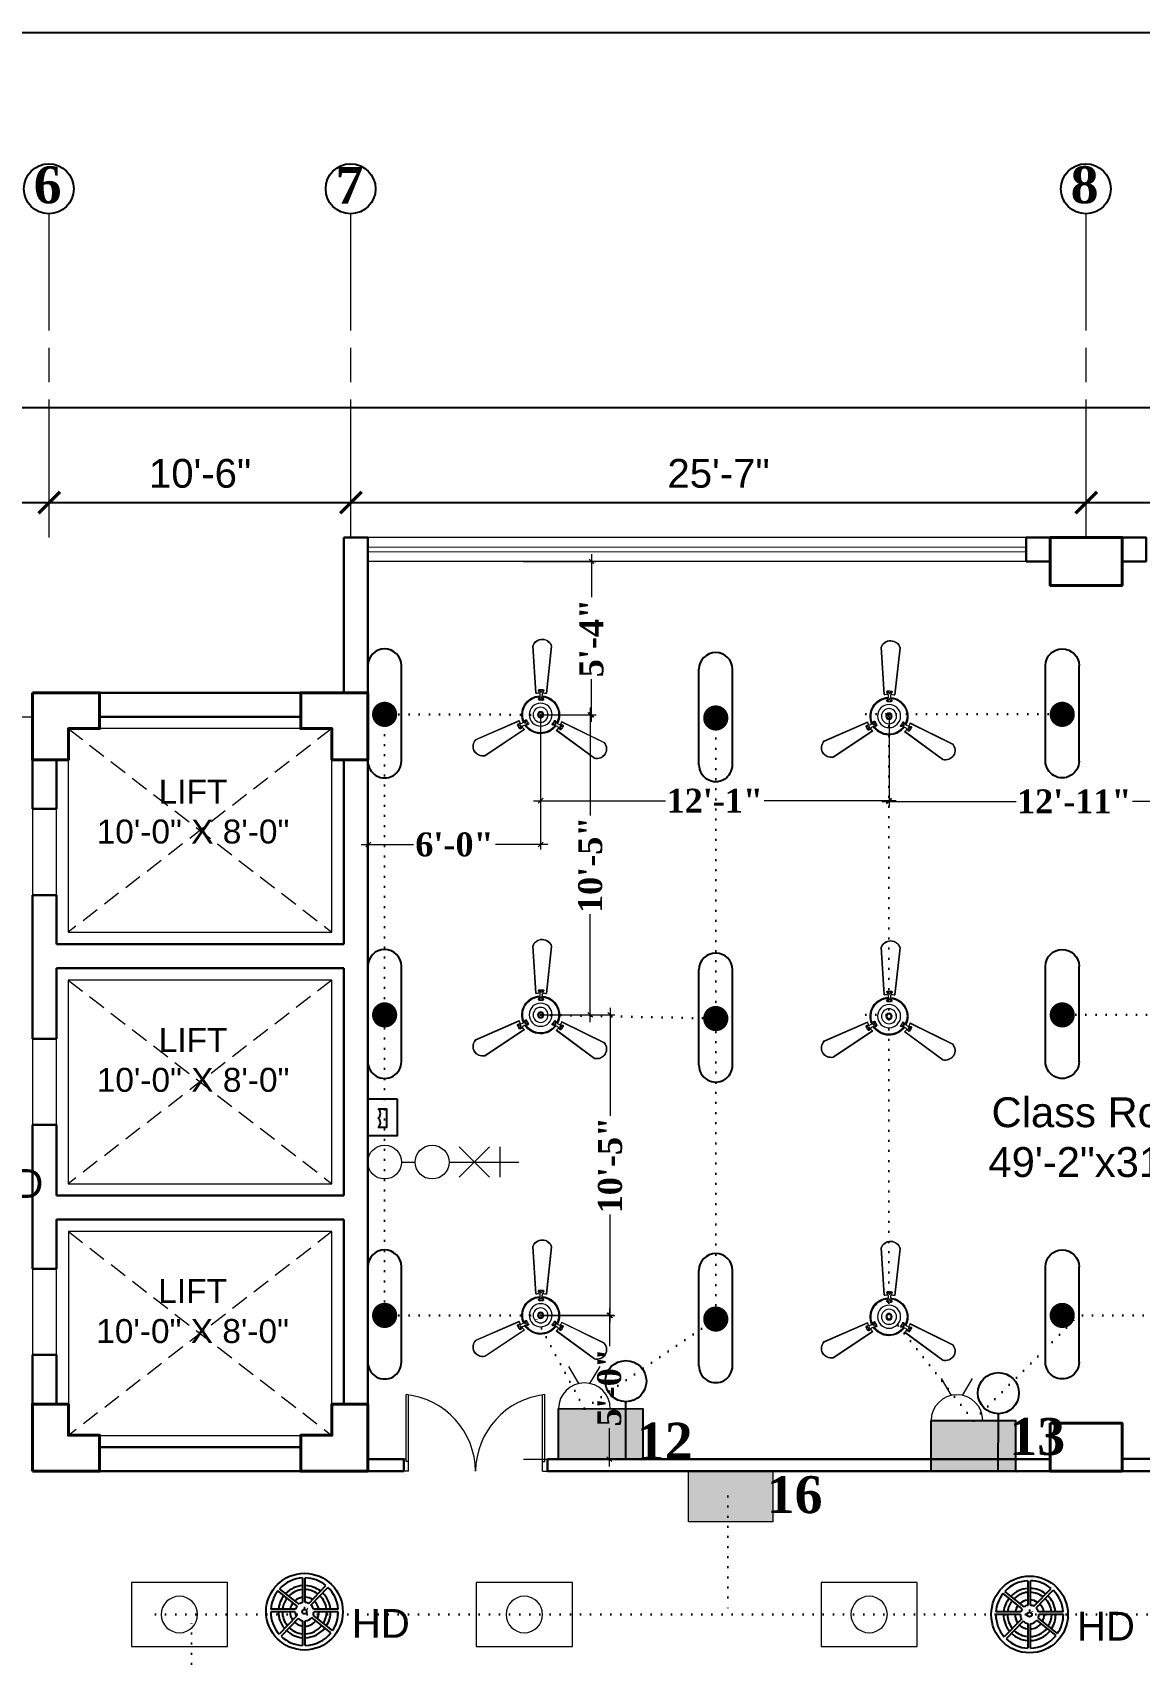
# Model space of a CAD drawing. Header units: inches. Extents: x -12 to 20935469, y -1604 to 24729220.
# Drawn here: x 20825139 to 20825602, y 24652199 to 24652878 of the extents above; entities that cross this region are included whole.
import ezdxf
from ezdxf import colors
from ezdxf.entities.mleader import LeaderData, LeaderLine
from ezdxf.math import Vec2, Vec3

# ---------------------------------------------------------------- set-up
doc = ezdxf.new("R2010")
doc.units = ezdxf.units.IN
doc.header["$LTSCALE"] = 0.03
doc.header["$MEASUREMENT"] = 0
doc.header["$PDMODE"] = 32
doc.header["$PDSIZE"] = 15
for name, pattern in [('ACAD_ISO02W100', [15, 12, -3]), ('ACAD_ISO08W100', [36, 24, -3, 6, -3]), ('DASHED2', [0.375, 0.25, -0.125]), ('DOT', [0.25, 0, -0.25])]:
    doc.linetypes.add(name, pattern=pattern)
for name, color, linetype, lineweight in [('0-elect.fixture-3 fan', 200, 'Continuous', 20), ('2', 7, 'Continuous', 9), ('CL BOX', 90, 'ACAD_ISO02W100', 0), ('column', 1, 'Continuous', 40), ('Dim Line', 252, 'Continuous', 13), ('Dimiention', 75, 'Continuous', 18), ('Door', 7, 'Continuous', 18), ('Dot', 253, 'Continuous', 0), ('E-CF', 4, 'Continuous', 30), ('Gas', 21, 'Continuous', 5), ('Grid Line', 252, 'Continuous', 18), ('line', 7, 'Continuous', 9), ('Main Wall', 7, 'Continuous', 30), ('wind.', 150, 'Continuous', 20)]:
    doc.layers.add(name, color=color, linetype=linetype, lineweight=lineweight)
for name, color, linetype in [('BL TEXT', 7, 'Continuous'), ('DIM TEXT 2025', 7, 'Continuous'), ('ELECTRICAL FITTINGS', 130, 'Continuous'), ('FUR', 251, 'Continuous'), ('H', 154, 'Continuous'), ('heat detactor', 8, 'Continuous'), ('SB TEXT', 215, 'DOT'), ('TEXT', 7, 'Continuous'), ('w', 188, 'DOT')]:
    doc.layers.add(name, color=color, linetype=linetype)
doc.styles.add('2', font='swisscl.ttf')
doc.styles.add('RomanS', font='arial.ttf', dxfattribs={"height": 12})
doc.styles.get("Standard").update_dxf_attribs({"font": 'timesbd.ttf'})
doc.dimstyles.new('Aec_Arch_I', dxfattribs={"dimscale": 96, "dimtxt": 12, "dimasz": 0.09375, "dimexe": 0.125, "dimexo": 0.125, "dimgap": 0.0625, "dimtad": 1, "dimdec": 0, "dimzin": 3, "dimdsep": 46, "dimlunit": 4, "dimtxsty": 'RomanS', "dimblk1": 'ARCHTICK', "dimblk2": 'ARCHTICK', "dimsah": 1, "dimcen": 0.09375, "dimdle": 0.125, "dimadec": 0, "dimazin": 0, "dimtfac": 0.75, "dimtdec": 0, "dimtmove": 2, "dimatfit": 3, "dimldrblk": 'ARCHTICK', "dimfxl": 1, "dimfrac": 1, "dimtolj": 1, "dimtzin": 0, "dimarcsym": 0})
doc.dimstyles.new('Standard 8', dxfattribs={"dimtxt": 7, "dimasz": 2, "dimexe": 2, "dimexo": 2, "dimgap": 2, "dimtad": 0, "dimdec": 0, "dimzin": 3, "dimdsep": 46, "dimlunit": 4, "dimtxsty": 'Standard', "dimblk": 'OBLIQUE', "dimcen": 3, "dimdle": 3, "dimclrd": 256, "dimclre": 256, "dimclrt": 256, "dimadec": 0, "dimazin": 0, "dimtfac": 1, "dimtdec": 0, "dimtix": 1, "dimtofl": 0, "dimtmove": 0, "dimatfit": 0, "dimldrblk": 'OBLIQUE', "dimfxl": 1, "dimtolj": 1, "dimtzin": 0, "dimlwd": -1, "dimlwe": -1, "dimarcsym": 0})

# ---------------------------------------------------------------- blocks, each defined once
blk = doc.blocks.new('A$C36295410')
at = {"layer": 'Door'}
for p, q in [((1, 4), (1, 32)), ((2, 0), (2, 31.98)), ((58, 0), (58, 31.98)), ((59, 4), (59, 32)), ((1, 5), (0, 5)), ((2, 4), (1, 4)), ((58, 4), (59, 4)), ((59, 5), (60, 5)), ((2, 0), (0, 0)), ((58, 0), (60, 0))]:
    blk.add_line(p, q, dxfattribs=at)
for centre, start, end in [((-2.53, -0.34), 0.59063, 83.77826), ((62.53, -0.34), 96.22174, 179.40937)]:
    blk.add_arc(centre, 32.53, start, end, dxfattribs=at)
blk = doc.blocks.new('_Oblique')
at = {"color": 0, "linetype": 'ByBlock', "lineweight": -2}
blk.add_line((-0.5, -0.5), (0.5, 0.5), dxfattribs=at)
blk = doc.blocks.new('*D146')
at = {"layer": 'Defpoints', "color": 0, "transparency": 16777216}
for p in [(20825497.03, 24652592.14), (20825651.74, 24652592.14), (20825497.03, 24652556.56)]:
    blk.add_point(p, dxfattribs=at)
at = {"layer": 'DIM TEXT 2025', "lineweight": 0, "transparency": 16777216}
for p, q in [((20825497.03, 24652592.14), (20825497.03, 24652554.56)), ((20825651.74, 24652592.14), (20825651.74, 24652554.56)), ((20825494.03, 24652556.56), (20825550.1, 24652556.56)), ((20825654.74, 24652556.56), (20825598.66, 24652556.56))]:
    blk.add_line(p, q, dxfattribs=at)
at = {"layer": 'DIM TEXT 2025', "lineweight": 0, "transparency": 16777216, "xscale": 2, "yscale": 2, "zscale": 2, "rotation": 180}
blk.add_blockref('_Oblique', (20825497.03, 24652556.56), dxfattribs=at)
at = {"layer": 'DIM TEXT 2025', "lineweight": 0, "transparency": 16777216, "xscale": 2, "yscale": 2, "zscale": 2}
blk.add_blockref('_Oblique', (20825651.74, 24652556.56), dxfattribs=at)
at = {"layer": 'DIM TEXT 2025', "lineweight": 0, "transparency": 16777216, "insert": (20825574.38, 24652556.56), "char_height": 10, "attachment_point": 5}
blk.add_mtext('\\A1;12\'-11"', dxfattribs=at)
blk = doc.blocks.new('*D147')
at = {"layer": 'Defpoints', "color": 0, "transparency": 16777216}
for p in [(20825351.55, 24652592.73), (20825497.03, 24652592.14), (20825351.55, 24652556.85)]:
    blk.add_point(p, dxfattribs=at)
at = {"layer": 'DIM TEXT 2025', "lineweight": 0, "transparency": 16777216}
for p, q in [((20825351.55, 24652592.73), (20825351.55, 24652554.85)), ((20825497.03, 24652592.14), (20825497.03, 24652554.85)), ((20825348.55, 24652556.85), (20825403.71, 24652556.85)), ((20825500.03, 24652556.85), (20825444.87, 24652556.85))]:
    blk.add_line(p, q, dxfattribs=at)
at = {"layer": 'DIM TEXT 2025', "lineweight": 0, "transparency": 16777216, "xscale": 2, "yscale": 2, "zscale": 2, "rotation": 180}
blk.add_blockref('_Oblique', (20825351.55, 24652556.85), dxfattribs=at)
at = {"layer": 'DIM TEXT 2025', "lineweight": 0, "transparency": 16777216, "xscale": 2, "yscale": 2, "zscale": 2}
blk.add_blockref('_Oblique', (20825497.03, 24652556.85), dxfattribs=at)
at = {"layer": 'DIM TEXT 2025', "lineweight": 0, "transparency": 16777216, "insert": (20825424.29, 24652556.85), "char_height": 10, "attachment_point": 5}
blk.add_mtext('\\A1;12\'-1"', dxfattribs=at)
blk = doc.blocks.new('*D148')
at = {"layer": 'Defpoints', "color": 0, "transparency": 16777216}
for p in [(20825279.58, 24652599.96), (20825351.55, 24652592.73), (20825279.58, 24652538.52)]:
    blk.add_point(p, dxfattribs=at)
at = {"layer": 'DIM TEXT 2025', "lineweight": 0, "transparency": 16777216}
for p, q in [((20825279.58, 24652599.96), (20825279.58, 24652536.52)), ((20825351.55, 24652592.73), (20825351.55, 24652536.52)), ((20825276.58, 24652538.52), (20825298.48, 24652538.52)), ((20825354.55, 24652538.52), (20825332.66, 24652538.52))]:
    blk.add_line(p, q, dxfattribs=at)
at = {"layer": 'DIM TEXT 2025', "lineweight": 0, "transparency": 16777216, "xscale": 2, "yscale": 2, "zscale": 2, "rotation": 180}
blk.add_blockref('_Oblique', (20825279.58, 24652538.52), dxfattribs=at)
at = {"layer": 'DIM TEXT 2025', "lineweight": 0, "transparency": 16777216, "xscale": 2, "yscale": 2, "zscale": 2}
blk.add_blockref('_Oblique', (20825351.55, 24652538.52), dxfattribs=at)
at = {"layer": 'DIM TEXT 2025', "lineweight": 0, "transparency": 16777216, "insert": (20825315.57, 24652538.52), "char_height": 10, "attachment_point": 5}
blk.add_mtext('\\A1;6\'-0"', dxfattribs=at)
blk = doc.blocks.new('*D194')
at = {"layer": 'Defpoints', "color": 0, "transparency": 16777216}
for p in [(20825351.55, 24652592.73), (20825351.55, 24652467.41), (20825372.3, 24652467.41)]:
    blk.add_point(p, dxfattribs=at)
at = {"layer": 'DIM TEXT 2025', "lineweight": 0, "transparency": 16777216}
for p, q in [((20825351.55, 24652592.73), (20825374.3, 24652592.73)), ((20825372.3, 24652595.73), (20825372.3, 24652550.64)), ((20825372.3, 24652464.41), (20825372.3, 24652509.49)), ((20825351.55, 24652467.41), (20825374.3, 24652467.41))]:
    blk.add_line(p, q, dxfattribs=at)
at = {"layer": 'DIM TEXT 2025', "lineweight": 0, "transparency": 16777216, "xscale": 2, "yscale": 2, "zscale": 2}
for p, rotation in [((20825372.3, 24652592.73), 90), ((20825372.3, 24652467.41), 270)]:
    blk.add_blockref('_Oblique', p, dxfattribs=dict(at, rotation=rotation))
at = {"layer": 'DIM TEXT 2025', "lineweight": 0, "transparency": 16777216, "insert": (20825372.3, 24652530.07), "char_height": 10, "attachment_point": 5, "rotation": 90}
blk.add_mtext('\\A1;10\'-5"', dxfattribs=at)
blk = doc.blocks.new('*D195')
at = {"layer": 'Defpoints', "color": 0, "transparency": 16777216}
for p in [(20825351.55, 24652467.41), (20825351.55, 24652341.93), (20825380.58, 24652341.93)]:
    blk.add_point(p, dxfattribs=at)
at = {"layer": 'DIM TEXT 2025', "lineweight": 0, "transparency": 16777216}
for p, q in [((20825380.58, 24652470.41), (20825380.58, 24652425.24)), ((20825351.55, 24652467.41), (20825382.58, 24652467.41)), ((20825380.58, 24652338.93), (20825380.58, 24652384.09)), ((20825351.55, 24652341.93), (20825382.58, 24652341.93))]:
    blk.add_line(p, q, dxfattribs=at)
at = {"layer": 'DIM TEXT 2025', "lineweight": 0, "transparency": 16777216, "xscale": 2, "yscale": 2, "zscale": 2}
for p, rotation in [((20825380.58, 24652467.41), 90), ((20825380.58, 24652341.93), 270)]:
    blk.add_blockref('_Oblique', p, dxfattribs=dict(at, rotation=rotation))
at = {"layer": 'DIM TEXT 2025', "lineweight": 0, "transparency": 16777216, "insert": (20825380.58, 24652404.67), "char_height": 10, "attachment_point": 5, "rotation": 90}
blk.add_mtext('\\A1;10\'-5"', dxfattribs=at)
blk = doc.blocks.new('*D196')
at = {"layer": 'Defpoints', "color": 0, "transparency": 16777216}
for p in [(20825351.54, 24652341.96), (20825344.37, 24652281.86), (20825380.24, 24652281.86)]:
    blk.add_point(p, dxfattribs=at)
at = {"layer": 'DIM TEXT 2025', "lineweight": 0, "transparency": 16777216}
for p, q in [((20825351.54, 24652341.96), (20825382.24, 24652341.96)), ((20825380.24, 24652344.96), (20825380.24, 24652329.03)), ((20825380.24, 24652278.86), (20825380.24, 24652294.8)), ((20825344.37, 24652281.86), (20825382.24, 24652281.86))]:
    blk.add_line(p, q, dxfattribs=at)
at = {"layer": 'DIM TEXT 2025', "lineweight": 0, "transparency": 16777216, "xscale": 2, "yscale": 2, "zscale": 2}
for p, rotation in [((20825380.24, 24652341.96), 90), ((20825380.24, 24652281.86), 270)]:
    blk.add_blockref('_Oblique', p, dxfattribs=dict(at, rotation=rotation))
at = {"layer": 'DIM TEXT 2025', "lineweight": 0, "transparency": 16777216, "insert": (20825380.24, 24652311.91), "char_height": 10, "attachment_point": 5, "rotation": 90}
blk.add_mtext('\\A1;5\'-0"', dxfattribs=at)
blk = doc.blocks.new('*D197')
at = {"layer": 'Defpoints', "color": 0, "transparency": 16777216}
for p in [(20825344.37, 24652656.75), (20825372.79, 24652656.75), (20825351.55, 24652592.73)]:
    blk.add_point(p, dxfattribs=at)
at = {"layer": 'DIM TEXT 2025', "lineweight": 0, "transparency": 16777216}
for p, q in [((20825372.79, 24652659.75), (20825372.79, 24652641.86)), ((20825344.37, 24652656.75), (20825374.79, 24652656.75)), ((20825372.79, 24652589.73), (20825372.79, 24652607.62)), ((20825351.55, 24652592.73), (20825374.79, 24652592.73))]:
    blk.add_line(p, q, dxfattribs=at)
at = {"layer": 'DIM TEXT 2025', "lineweight": 0, "transparency": 16777216, "xscale": 2, "yscale": 2, "zscale": 2}
for p, rotation in [((20825372.79, 24652656.75), 90), ((20825372.79, 24652592.73), 270)]:
    blk.add_blockref('_Oblique', p, dxfattribs=dict(at, rotation=rotation))
at = {"layer": 'DIM TEXT 2025', "lineweight": 0, "transparency": 16777216, "insert": (20825372.79, 24652624.74), "char_height": 10, "attachment_point": 5, "rotation": 90}
blk.add_mtext('\\A1;5\'-4"', dxfattribs=at)
blk = doc.blocks.new('FDDF')
at = {"layer": 'line', "color": 6, "linetype": 'Continuous', "lineweight": 25, "ltscale": 50}
for p, q in [((7351582.6, 3307777.3), (7351582.6, 3307351.8)), ((7351732.3, 3307777.3), (7351732.3, 3307351.8))]:
    blk.add_line(p, q, dxfattribs=at)
at = {"layer": 'line', "color": 6, "linetype": 'Continuous', "lineweight": 40, "ltscale": 50, "const_width": 56.1}
blk.add_lwpolyline([(7351657.4, 3307596.9, 1), (7351657.4, 3307540.8, 1)], format="xyb", close=True, dxfattribs=at)
at = {"layer": 'line', "color": 6, "linetype": 'Continuous', "lineweight": 25, "ltscale": 50}
for centre, start, end in [((7351657.4, 3307777.3), 0, 180), ((7351657.4, 3307351.8), 180, 0)]:
    blk.add_arc(centre, 74.8, start, end, dxfattribs=at)
blk = doc.blocks.new('E-CF')
at = {"layer": '0-elect.fixture-3 fan', "color": 230, "linetype": 'ByBlock', "lineweight": 13, "ltscale": 5}
for p, q in [((-1.45, 6.53), (-2.38, 20.87)), ((-1.35, 6.55), (-2.29, 20.85)), ((3.24, 20.73), (1.65, 6.48)), ((3.34, 20.73), (1.74, 6.45)), ((-19.63, -7.46), (-6.46, -1.71)), ((-19.57, -7.54), (-6.43, -1.8)), ((-4.99, -4.44), (-16.92, -12.4)), ((-4.93, -4.51), (-16.88, -12.49)), ((16.28, -13.26), (4.71, -4.73)), ((16.32, -13.17), (4.78, -4.66)), ((6.34, -2.1), (19.2, -8.44)), ((6.37, -2.01), (19.25, -8.36))]:
    blk.add_line(p, q, dxfattribs=at)
at = {"layer": '0-elect.fixture-3 fan', "color": 232, "linetype": 'ByBlock', "lineweight": 13, "ltscale": 5}
for p, q in [((-0.35, 5.43), (-0.66, 4.81)), ((-0.33, 6.68), (-0.62, 7.28)), ((-0.35, 4.97), (-0.22, 4.72)), ((-0.29, 7.46), (-0.15, 7.2)), ((-0.02, 6.87), (0.23, 7.01)), ((0.04, 5.2), (0.29, 5.33)), ((0.48, 7.43), (0.62, 7.18)), ((0.6, 5.41), (0.87, 4.78)), ((0.63, 6.66), (0.96, 7.25)), ((0.42, 4.9), (0.56, 4.65)), ((-6.08, -2.77), (-6.75, -2.79)), ((-6.68, -3.29), (-6.53, -3.05)), ((-6.31, -3.97), (-6.16, -3.73)), ((-5.94, -3.44), (-6.18, -3.29)), ((-5.62, -3.61), (-6, -4.17)), ((-4.99, -2.18), (-4.57, -1.62)), ((-4.52, -2.55), (-4.76, -2.41)), ((-4.53, -3.01), (-3.84, -2.97)), ((-4.46, -2.08), (-4.31, -1.83)), ((-4.13, -2.78), (-3.98, -2.54)), ((4.38, -3.22), (3.69, -3.14)), ((4.03, -2.81), (3.74, -2.8)), ((4.47, -2.17), (4.18, -2.17)), ((4.47, -2.63), (4.47, -2.91)), ((4.87, -2.41), (4.49, -1.83)), ((5.44, -3.87), (5.79, -4.45)), ((6.19, -4.13), (5.9, -4.12)), ((5.94, -3.05), (6.61, -3.1)), ((5.95, -3.42), (5.94, -3.7)), ((6.6, -3.47), (6.31, -3.46))]:
    blk.add_line(p, q, dxfattribs=at)
at = {"layer": '0-elect.fixture-3 fan', "color": 5, "lineweight": 13}
blk.add_line((0, 0), (0, 0), dxfattribs=at)
at = {"layer": '0-elect.fixture-3 fan', "color": 230, "linetype": 'ByBlock', "lineweight": 13, "ltscale": 5, "extrusion": (0, 0, -1)}
for centre, major_axis, start_param, end_param in [((0.46, 19.91), (-2.12, 2.12), 5.823867, 8.359631), ((0.46, 19.91), (-2.05, 2.05), 5.830329, 8.353169), ((0, 0), (-4.05, 4.05), 5.068563, 7.021343), ((0, 0), (-3.85, 3.85), 5.085186, 7.003917), ((0, 0), (4.72, 4.72), -1.003222, -0.833722), ((0, 0), (-4.05, 4.05), 0.879773, 2.832553), ((0, 0), (-3.85, 3.85), 0.896396, 2.815126), ((0, 0), (4.72, 4.72), -0.690743, -0.521244), ((0, 0), (-4.72, 4.72), 5.068843, 5.238343), ((0, 0), (4.72, 4.72), 3.185569, 3.355068), ((0, 0), (4.05, 4.05), 1.403372, 3.356151), ((0, 0), (-3.85, 3.85), 2.990791, 4.909522), ((0, 0), (4.72, 4.72), 1.403652, 1.573151), ((0, 0), (-4.72, 4.72), 2.66197, 2.831469), ((-17.47, -9.55), (-2.12, 2.12), 3.729471, 6.265236), ((-17.47, -9.55), (-2.05, 2.05), 3.735934, 6.258773), ((17, -10.35), (-2.12, 2.12), 1.635076, 4.170841), ((17, -10.35), (2.05, 2.05), 0.070743, 2.593582)]:
    blk.add_ellipse(centre, major_axis=major_axis, ratio=1, start_param=start_param, end_param=end_param, dxfattribs=at)
at = {"layer": '0-elect.fixture-3 fan', "color": 232, "linetype": 'ByBlock', "lineweight": 13, "ltscale": 5, "extrusion": (0, 0, -1)}
for centre, major_axis, start_param, end_param in [((-0.41, 7.39), (-0.169, 0.169), 5.038692, 7.013305), ((-0.28, 4.84), (0.101, 0.101), 3.926991, 10.210176), ((0, 0), (5.4, 5.4), -0.840677, -0.683789), ((-0.22, 7.33), (0.101, 0.101), 3.926991, 10.210176), ((-2.18, 6.1), (-1.37, 1.37), 2.052913, 2.705807), ((0.11, 6.94), (0.101, 0.101), 3.926991, 10.210176), ((0.17, 5.27), (0.101, 0.101), 3.926991, 10.210176), ((0.49, 4.78), (0.101, 0.101), 3.926991, 10.210176), ((0.55, 7.31), (0.101, 0.101), 3.926991, 10.210176), ((2.58, 5.99), (1.46, 1.46), 3.643048, 4.257264), ((0.75, 7.36), (-0.169, 0.169), 0.887007, 2.86162), ((-0.44, 4.71), (0.169, 0.169), 2.26283, 4.381754), ((0, 0), (3.17, 3.17), -0.878763, -0.645703), ((0.66, 4.68), (0.169, 0.169), 0.376965, 2.49589), ((-6.75, -3.02), (0.169, 0.169), 3.505001, 5.479614), ((0, 0), (-5.4, 5.4), 4.91891, 5.075797), ((-6.6, -3.17), (0.101, 0.101), 3.926991, 10.210176), ((-6.19, -4.04), (0.169, 0.169), 1.373501, 3.348114), ((-6.24, -3.85), (0.101, 0.101), 3.926991, 10.210176), ((-6.06, -3.36), (0.101, 0.101), 3.926991, 10.210176), ((-6.47, -0.75), (1.46, 1.46), 1.548653, 2.162869), ((-4.19, -4.93), (-1.37, 1.37), 6.241703, 6.894597), ((-4.64, -2.48), (-0.101, 0.101), 5.497787, 11.780972), ((-4.38, -1.76), (-0.169, 0.169), 6.136552, 8.255476), ((-4.38, -1.96), (-0.101, 0.101), 5.497787, 11.780972), ((-4.05, -2.66), (0.101, 0.101), 3.926991, 10.210176), ((0, 0), (-3.17, 3.17), 4.880824, 5.113884), ((-3.86, -2.73), (0.169, 0.169), 0.168435, 2.287359), ((3.72, -2.9), (0.169, 0.169), 2.471361, 4.590285), ((0, 0), (-3.17, 3.17), 2.786429, 3.019489), ((3.89, -2.81), (0.101, 0.101), 3.926991, 10.210176), ((4.29, -1.97), (-0.169, 0.169), 5.928021, 8.046946), ((4.33, -2.17), (0.101, 0.101), 3.926991, 10.210176), ((4.47, -2.77), (0.101, 0.101), 3.926991, 10.210176), ((3.89, -5.22), (-1.46, 1.46), 1.025054, 1.63927), ((6.36, -1.16), (1.37, 1.37), 2.576511, 3.229406), ((6, -4.32), (-0.169, 0.169), 2.981402, 4.956015), ((5.95, -3.56), (-0.101, 0.101), 5.497787, 11.780972), ((6.05, -4.13), (0.101, 0.101), 3.926991, 10.210176), ((0, 0), (-5.4, 5.4), 2.824515, 2.981402), ((6.45, -3.47), (-0.101, 0.101), 5.497787, 11.780972), ((6.6, -3.33), (-0.169, 0.169), 0.849902, 2.824515)]:
    blk.add_ellipse(centre, major_axis=major_axis, ratio=1, start_param=start_param, end_param=end_param, dxfattribs=at)
at = {"layer": '0-elect.fixture-3 fan', "linetype": 'ByBlock', "lineweight": 13, "ltscale": 5, "extrusion": (0, 0, -1)}
blk.add_ellipse((0.01, 0.03), major_axis=(-2.47, 2.47), ratio=1, start_param=5.497787, end_param=11.780972, dxfattribs=at)
at = {"layer": '0-elect.fixture-3 fan', "color": 200, "linetype": 'ByBlock', "lineweight": 13, "ltscale": 5, "extrusion": (0, 0, -1)}
blk.add_ellipse((0, 0), major_axis=(-1.61, 1.61), ratio=1, start_param=5.497787, end_param=11.780972, dxfattribs=at)
at = {"layer": '0-elect.fixture-3 fan', "color": 190, "linetype": 'ByBlock', "lineweight": 13, "ltscale": 5, "extrusion": (0, 0, -1)}
for major_axis, start_param, end_param in [((0.666, 0.666), 3.926991, 10.210176), ((-0.461, 0.461), 5.497787, 11.780972)]:
    blk.add_ellipse((0, 0), major_axis=major_axis, ratio=1, start_param=start_param, end_param=end_param, dxfattribs=at)
blk = doc.blocks.new('fgftrfteter')
at = {"layer": 'Dimiention', "color": 4, "ltscale": 50}
for p, q in [((4580895, 2288123), (4580808, 2288269)), ((4580989, 2288123), (4581076, 2288269)), ((4580720, 2287906), (4581164, 2287906))]:
    blk.add_line(p, q, dxfattribs=at)
blk.add_arc((4580942, 2287906), 222, 0, 180, dxfattribs=at)
blk = doc.blocks.new('2PIN')
at = {"layer": 'H', "true_color": 0x000000, "transparency": 33554567}
h = blk.add_hatch(color=18, dxfattribs=at)
h.dxf.hatch_style = 1
h.paths.add_polyline_path([(20823027, 24658981.2), (20822972.3, 24658981.2), (20822972.3, 24658948.3), (20823027, 24658948.3)])
blk.add_lwpolyline([(20822972.3, 24658981.2), (20823027, 24658981.2), (20823027, 24658948.3), (20822972.3, 24658948.3)], close=True)
at = {"layer": '2', "color": 6, "lineweight": 25, "transparency": 33554648, "xscale": 0.07559514081214198, "yscale": 0.07559514081214198, "zscale": 0.07559514081214198}
blk.add_blockref('fgftrfteter', (20476692.1, 24486026.6), dxfattribs=at)
blk = doc.blocks.new('bulb')
at = {"layer": 'line', "color": 4, "lineweight": 25, "ltscale": 50}
for p, q in [((20823168.7, 24658803.9), (20823168.7, 24658777.6)), ((20823168.7, 24658790.8), (20823209.9, 24658790.8))]:
    blk.add_line(p, q, dxfattribs=at)
blk.add_circle((20823224.6, 24658790.8), 14.7, dxfattribs=at)
blk = doc.blocks.new('GGGFGFG')
at = {"layer": 'line', "color": 4, "ltscale": 50}
for p, q in [((7356688.2, 3293208.1), (7357003, 3293208.1)), ((7356688.2, 3292998.4), (7356688.2, 3293208.1)), ((7357003, 3293208.1), (7357003, 3292998.4)), ((7357003, 3292998.4), (7356688.2, 3292998.4))]:
    blk.add_line(p, q, dxfattribs=at)
blk.add_circle((7356845.6, 3293103.2), 59.6, dxfattribs=at)
blk = doc.blocks.new('ethernet port')
at = {"layer": 'ELECTRICAL FITTINGS'}
blk.add_lwpolyline([(-5056.1, -4355.3), (-4966.7, -4355.3), (-4966.7, -4426.7), (-5056.1, -4426.7)], close=True, dxfattribs=at)
blk.add_lwpolyline([(-5032, -4401.1), (-5032, -4381.4), (-4986.9, -4381.4), (-4986.9, -4401.1)], dxfattribs=at)
for centre in [(-5020.7, -4410.9), (-4998.2, -4410.9)]:
    blk.add_arc(centre, 15, 41.1385, 138.8615, dxfattribs=at)
blk = doc.blocks.new('JUJUJUKIII')
at = {"layer": 'H', "ltscale": 50, "true_color": 0x999999, "transparency": 33554556}
h = blk.add_hatch(color=253, dxfattribs=at)
h.dxf.hatch_style = 1
h.paths.add_polyline_path([(7363219.9, 3291034.2), (7363425.7, 3291034.2), (7363425.7, 3291376.7), (7363219.9, 3291376.7)])
at = {"layer": 'Dimiention', "color": 4, "ltscale": 50}
blk.add_lwpolyline([(7363219.9, 3291034.2), (7363425.7, 3291034.2), (7363425.7, 3291376.7), (7363219.9, 3291376.7)], close=True, dxfattribs=at)
blk = doc.blocks.new('_ArchTick')
at = {"color": 0, "linetype": 'ByBlock', "lineweight": 35, "const_width": 0.15}
blk.add_lwpolyline([(-0.5, -0.5), (0.5, 0.5)], dxfattribs=at)
blk = doc.blocks.new('*D340')
at = {"layer": 'Defpoints', "color": 0, "transparency": 16777216}
for p in [(20821040.22, 24639400.93), (20821236.75, 24639400.93), (20821236.75, 24639400.93)]:
    blk.add_point(p, dxfattribs=at)
at = {"layer": 'Dim Line', "color": 0, "lineweight": -2, "transparency": 16777216}
for p, q in [((20821028.22, 24639400.93), (20821248.75, 24639400.93)), ((20821040.22, 24639388.93), (20821040.22, 24639388.93)), ((20821236.75, 24639388.93), (20821236.75, 24639388.93))]:
    blk.add_line(p, q, dxfattribs=at)
at = {"layer": 'Dim Line', "color": 0, "lineweight": -2, "transparency": 16777216, "xscale": 9, "yscale": 9, "zscale": 9, "rotation": 180}
blk.add_blockref('_ArchTick', (20821040.22, 24639400.93), dxfattribs=at)
at = {"layer": 'Dim Line', "color": 0, "lineweight": -2, "transparency": 16777216, "xscale": 9, "yscale": 9, "zscale": 9}
blk.add_blockref('_ArchTick', (20821236.75, 24639400.93), dxfattribs=at)
at = {"layer": 'Dim Line', "color": 0, "transparency": 16777216, "insert": (20821138.48, 24639413.05), "char_height": 12, "attachment_point": 5, "style": 'RomanS'}
blk.add_mtext('\\A1;16\'-5"', dxfattribs=at)
blk = doc.blocks.new('*D341')
at = {"layer": 'Defpoints', "color": 0, "transparency": 16777216}
for p in [(20821236.75, 24639400.93), (20821362.75, 24639400.93), (20821362.75, 24639400.93)]:
    blk.add_point(p, dxfattribs=at)
at = {"layer": 'Dim Line', "color": 0, "lineweight": -2, "transparency": 16777216}
for p, q in [((20821224.75, 24639400.93), (20821374.75, 24639400.93)), ((20821236.75, 24639388.93), (20821236.75, 24639388.93)), ((20821362.75, 24639388.93), (20821362.75, 24639388.93))]:
    blk.add_line(p, q, dxfattribs=at)
at = {"layer": 'Dim Line', "color": 0, "lineweight": -2, "transparency": 16777216, "xscale": 9, "yscale": 9, "zscale": 9, "rotation": 180}
blk.add_blockref('_ArchTick', (20821236.75, 24639400.93), dxfattribs=at)
at = {"layer": 'Dim Line', "color": 0, "lineweight": -2, "transparency": 16777216, "xscale": 9, "yscale": 9, "zscale": 9}
blk.add_blockref('_ArchTick', (20821362.75, 24639400.93), dxfattribs=at)
at = {"layer": 'Dim Line', "color": 0, "transparency": 16777216, "insert": (20821299.75, 24639413.05), "char_height": 12, "attachment_point": 5, "style": 'RomanS'}
blk.add_mtext('\\A1;10\'-6"', dxfattribs=at)
blk = doc.blocks.new('*D342')
at = {"layer": 'Defpoints', "color": 0, "transparency": 16777216}
for p in [(20821362.75, 24639400.93), (20821669.75, 24639400.93), (20821669.75, 24639400.93)]:
    blk.add_point(p, dxfattribs=at)
at = {"layer": 'Dim Line', "color": 0, "lineweight": -2, "transparency": 16777216}
for p, q in [((20821350.75, 24639400.93), (20821681.75, 24639400.93)), ((20821362.75, 24639388.93), (20821362.75, 24639388.93)), ((20821669.75, 24639388.93), (20821669.75, 24639388.93))]:
    blk.add_line(p, q, dxfattribs=at)
at = {"layer": 'Dim Line', "color": 0, "lineweight": -2, "transparency": 16777216, "xscale": 9, "yscale": 9, "zscale": 9, "rotation": 180}
blk.add_blockref('_ArchTick', (20821362.75, 24639400.93), dxfattribs=at)
at = {"layer": 'Dim Line', "color": 0, "lineweight": -2, "transparency": 16777216, "xscale": 9, "yscale": 9, "zscale": 9}
blk.add_blockref('_ArchTick', (20821669.75, 24639400.93), dxfattribs=at)
at = {"layer": 'Dim Line', "color": 0, "transparency": 16777216, "insert": (20821516.25, 24639413.05), "char_height": 12, "attachment_point": 5, "style": 'RomanS'}
blk.add_mtext('\\A1;25\'-7"', dxfattribs=at)
blk = doc.blocks.new('*D343')
at = {"layer": 'Defpoints', "color": 0, "transparency": 16777216}
for p in [(20821669.75, 24639400.93), (20821969.75, 24639400.93), (20821969.75, 24639400.93)]:
    blk.add_point(p, dxfattribs=at)
at = {"layer": 'Dim Line', "color": 0, "lineweight": -2, "transparency": 16777216}
blk.add_line((20821657.75, 24639400.93), (20821981.75, 24639400.93), dxfattribs=at)
at = {"layer": 'Dim Line', "color": 0, "lineweight": -2, "transparency": 16777216, "xscale": 9, "yscale": 9, "zscale": 9, "rotation": 180}
blk.add_blockref('_ArchTick', (20821669.75, 24639400.93), dxfattribs=at)
at = {"layer": 'Dim Line', "color": 0, "lineweight": -2, "transparency": 16777216, "xscale": 9, "yscale": 9, "zscale": 9}
blk.add_blockref('_ArchTick', (20821969.75, 24639400.93), dxfattribs=at)
at = {"layer": 'Dim Line', "color": 0, "transparency": 16777216, "insert": (20821819.75, 24639413.05), "char_height": 12, "attachment_point": 5, "style": 'RomanS'}
blk.add_mtext('\\A1;25\'-0"', dxfattribs=at)
blk = doc.blocks.new('*D329')
at = {"layer": 'Defpoints', "color": 0, "transparency": 16777216}
for p in [(20822147.72, 24639440.57), (20820144.28, 24639433.51), (20822147.72, 24639433.51)]:
    blk.add_point(p, dxfattribs=at)
at = {"layer": 'Dim Line', "color": 0, "lineweight": -2, "transparency": 16777216}
for p, q in [((20820144.28, 24639445.51), (20820144.28, 24639452.57)), ((20822147.72, 24639445.51), (20822147.72, 24639452.57)), ((20820132.28, 24639440.57), (20822159.72, 24639440.57))]:
    blk.add_line(p, q, dxfattribs=at)
at = {"layer": 'Dim Line', "color": 0, "lineweight": -2, "transparency": 16777216, "xscale": 9, "yscale": 9, "zscale": 9, "rotation": 180}
blk.add_blockref('_ArchTick', (20820144.28, 24639440.57), dxfattribs=at)
at = {"layer": 'Dim Line', "color": 0, "lineweight": -2, "transparency": 16777216, "xscale": 9, "yscale": 9, "zscale": 9}
blk.add_blockref('_ArchTick', (20822147.72, 24639440.57), dxfattribs=at)
at = {"layer": 'Dim Line', "color": 0, "transparency": 16777216, "insert": (20821146, 24639452.7), "char_height": 12, "attachment_point": 5, "style": 'RomanS'}
blk.add_mtext('\\A1;166\'-11"', dxfattribs=at)
blk = doc.blocks.new('gy')
at = {"layer": 'Dimiention', "color": 18, "ltscale": 50, "true_color": 0x000000}
for p, q in [((3543686.26, 5183217.13), (3543686.26, 5183211.14)), ((3543688.4, 5183217.13), (3543694.39, 5183211.14)), ((3543694.39, 5183217.13), (3543688.4, 5183211.14)), ((3543696.38, 5183214.14), (3543682.58, 5183214.14)), ((3543705.77, 5183214.14), (3543703.06, 5183214.14))]:
    blk.add_line(p, q, dxfattribs=at)
for centre in [(3543699.72, 5183214.14), (3543709.11, 5183214.14)]:
    blk.add_circle(centre, 3.34, dxfattribs=at)
blk = doc.blocks.new('heat detaCTOR')
for p, q in [((20826804.72, 24664323.99), (20826796.69, 24664330.35)), ((20826805.53, 24664324.77), (20826797.4, 24664331.19)), ((20826806.99, 24664335.71), (20826806.99, 24664325.41)), ((20826808.1, 24664325.48), (20826808.1, 24664335.73)), ((20826809.56, 24664325.06), (20826816.75, 24664332.51)), ((20826810.46, 24664324.4), (20826817.58, 24664331.78)), ((20826803.91, 24664321.62), (20826793.66, 24664321.62)), ((20826804.07, 24664322.73), (20826793.7, 24664322.73)), ((20826804.41, 24664319.72), (20826797.2, 24664312.27)), ((20826805.09, 24664318.84), (20826797.97, 24664311.46)), ((20826806.99, 24664317.83), (20826806.99, 24664307.52)), ((20826808.1, 24664307.5), (20826808.1, 24664317.77)), ((20826818.83, 24664312.83), (20826810.79, 24664319.19)), ((20826819.48, 24664313.72), (20826811.36, 24664320.16)), ((20826821.85, 24664322.73), (20826811.48, 24664322.73)), ((20826821.9, 24664321.62), (20826811.65, 24664321.62))]:
    blk.add_line(p, q)
at = {"layer": 'heat detactor'}
for radius in [16.02, 0.961]:
    blk.add_circle((20826807.78, 24664321.62), radius, dxfattribs=at)
at = {"layer": 'heat detactor', "ltscale": 50}
for radius, start, end in [(14.12, 141.78747, 175.47949), (14.12, 93.18051, 137.28954), (9.26, 95.40816, 134.24025), (14.12, 50.52278, 88.68504), (9.26, 53.66859, 87.7533), (14.12, 4.52051, 46.02441), (9.26, 141.90716, 172.33086), (6.08, 142.0004, 169.51141), (6.08, 97.38665, 131.51755), (3.87, 142.20041, 163.36573), (3.87, 101.66393, 125.58928), (1.65, 78.65512, 101.31836), (6.08, 56.48277, 86.93464), (3.87, 62.6166, 85.17626), (3.87, 16.63427, 45.98363), (6.08, 10.48859, 45.9945), (9.26, 7.66914, 45.99957), (14.12, 179.97791, 221.50422), (9.26, 180, 218.35841), (6.08, 180, 215.54423), (6.08, 226.03249, 262.61335), (3.87, 180, 209.44306), (3.87, 226.04337, 258.33607), (3.87, 274.82374, 321.10171), (6.08, 273.06536, 321.30172), (1.65, 42.04035, 45.94363), (3.87, 337.71284, 0), (6.08, 331.78457, 0), (9.26, 329.06186, 0), (14.12, 326.01258, 0.02209), (14.12, 226.00259, 266.81949), (9.26, 226.02742, 264.59184), (14.12, 271.31496, 321.51464), (9.26, 272.2467, 321.39496)]:
    blk.add_arc((20826807.78, 24664321.62), radius, start, end, dxfattribs=at)
at = {"layer": 'heat detactor'}
for start, end in [(94.58991, 135.36381), (52.50765, 88.09257), (141.8685, 173.49395), (6.50605, 46.00168), (180, 219.51935), (327.93831, 0), (226.02532, 265.41009), (271.90743, 321.43362)]:
    blk.add_arc((20826807.78, 24664321.62), 10.91, start, end, dxfattribs=at)
at = {"insert": (20826827.55, 24664322.73), "char_height": 12, "attachment_point": 1, "style": 'RomanS'}
blk.add_mtext_dynamic_manual_height_columns('HD', width=23.193, gutter_width=60, heights=[0], dxfattribs=at)
blk = doc.blocks.new('GRID')
at = {"layer": 'Grid Line', "color": 252, "linetype": 'ACAD_ISO08W100', "lineweight": 9, "ltscale": 80, "true_color": 0x939598}
for p, q in [((20821236.75, 24639386.33), (20821236.75, 24639521.54)), ((20821362.75, 24639386.33), (20821362.75, 24639521.55)), ((20821669.75, 24639386.33), (20821669.75, 24639521.55))]:
    blk.add_line(p, q, dxfattribs=at)
at = {"layer": 'TEXT'}
for centre in [(20821236.61, 24639531.96), (20821362.61, 24639531.97), (20821669.61, 24639531.97)]:
    blk.add_circle(centre, 10.42, dxfattribs=at)
at = {"layer": 'TEXT', "char_height": 15.435, "width": 227.4581, "attachment_point": 8, "rotation": 0}
for s, insert in [('\\A1;6', (20821236.09, 24639525.66)), ('\\A1;7', (20821362.1, 24639525.67)), ('\\A1;8', (20821669.09, 24639525.67))]:
    blk.add_mtext(s, dxfattribs=dict(at, insert=insert))
at = {"layer": 'Dim Line'}
for base, p1, p2, picture, middle in [((20822147.72, 24639440.57), (20820144.28, 24639433.51), (20822147.72, 24639433.51), '*D329', (20821146, 24639452.7)), ((20821236.75, 24639400.93), (20821040.22, 24639400.93), (20821236.75, 24639400.93), '*D340', (20821138.48, 24639413.05)), ((20821362.75, 24639400.93), (20821236.75, 24639400.93), (20821362.75, 24639400.93), '*D341', (20821299.75, 24639413.05)), ((20821669.75, 24639400.93), (20821362.75, 24639400.93), (20821669.75, 24639400.93), '*D342', (20821516.25, 24639413.05)), ((20821969.75, 24639400.93), (20821669.75, 24639400.93), (20821969.75, 24639400.93), '*D343', (20821819.75, 24639413.05))]:
    dim = blk.add_linear_dim(base=base, p1=p1, p2=p2, dimstyle='Aec_Arch_I', dxfattribs=at)
    dim.commit()
    dim.dimension.update_dxf_attribs({"geometry": picture, "text_midpoint": middle})

msp = doc.modelspace()

# ---------------------------------------------------------------- linework, layer by layer
at = {"layer": 'column', "lineweight": 40, "ltscale": 20}
for points in [[(20825564.37, 24652666.75), (20825564.37, 24652646.75), (20825594.37, 24652646.75), (20825594.37, 24652666.75)], [(20825564.37, 24652296.88), (20825564.37, 24652276.88), (20825594.37, 24652276.89), (20825594.37, 24652296.89)]]:
    msp.add_lwpolyline(points, close=True, dxfattribs=at)
for points in [[(20825139.37, 24652601.93), (20825167.37, 24652601.93), (20825167.37, 24652586.93), (20825154.37, 24652586.93), (20825154.37, 24652573.93), (20825139.37, 24652573.93), (20825139.37, 24652601.93)], [(20825279.37, 24652601.93), (20825251.37, 24652601.93), (20825251.37, 24652586.93), (20825264.37, 24652586.93), (20825264.37, 24652573.93), (20825279.37, 24652573.93), (20825279.37, 24652601.93)], [(20825139.37, 24652276.88), (20825167.37, 24652276.88), (20825167.37, 24652291.88), (20825154.37, 24652291.88), (20825154.37, 24652304.88), (20825139.37, 24652304.88), (20825139.37, 24652276.88)], [(20825279.37, 24652276.88), (20825251.37, 24652276.88), (20825251.37, 24652291.88), (20825264.37, 24652291.88), (20825264.37, 24652304.88), (20825279.37, 24652304.88), (20825279.37, 24652276.88)]]:
    msp.add_lwpolyline(points, dxfattribs=at)
at = {"layer": 'Defpoints'}
msp.add_lwpolyline([(20823799.34, 24652877.62), (20826238.21, 24652877.62), (20826238.21, 24651419.1), (20823799.34, 24651419.1)], close=True, dxfattribs=at)
at = {"layer": 'Dot', "linetype": 'DASHED2', "lineweight": 0, "ltscale": 1000}
for points in [[(20825154.31, 24652586.93), (20825264.37, 24652501.93), (20825264.37, 24652586.93), (20825154.31, 24652501.93)], [(20825154.31, 24652481.93), (20825264.37, 24652396.93), (20825264.37, 24652481.93), (20825154.31, 24652396.93)], [(20825154.37, 24652376.93), (20825264.43, 24652291.75), (20825264.43, 24652376.93), (20825154.37, 24652291.75)]]:
    msp.add_lwpolyline(points, dxfattribs=at)
at = {"layer": 'Gas', "color": 0, "lineweight": 5}
for points in [[(20825154.31, 24652501.93), (20825264.37, 24652501.93), (20825264.37, 24652586.93), (20825154.31, 24652586.93)], [(20825154.31, 24652396.93), (20825264.37, 24652396.93), (20825264.37, 24652481.93), (20825154.31, 24652481.93)], [(20825154.37, 24652291.75), (20825264.43, 24652291.75), (20825264.43, 24652376.93), (20825154.37, 24652376.93)]]:
    msp.add_lwpolyline(points, close=True, dxfattribs=at)
at = {"layer": 'Gas', "color": 0, "lineweight": 35}
msp.add_lwpolyline([(20825139.37, 24652276.91), (20825139.37, 24652276.91)], dxfattribs=at)
at = {"layer": 'Main Wall', "lineweight": 30}
for p, q in [((20825269.37, 24652666.75), (20825279.37, 24652666.75)), ((20825269.37, 24652666.75), (20825269.37, 24652601.93)), ((20825279.37, 24652304.88), (20825279.37, 24652666.75)), ((20825564.35, 24652666.75), (20825554.35, 24652666.75)), ((20825554.35, 24652666.75), (20825554.35, 24652656.75)), ((20825554.35, 24652656.75), (20825564.35, 24652656.75)), ((20825149.37, 24652601.93), (20825269.37, 24652601.93)), ((20825167.37, 24652591.93), (20825251.37, 24652591.93)), ((20825139.37, 24652553.43), (20825149.37, 24652553.43)), ((20825139.37, 24652517.43), (20825149.37, 24652517.43)), ((20825149.37, 24652496.93), (20825269.37, 24652496.93)), ((20825149.37, 24652486.93), (20825269.37, 24652486.93)), ((20825139.37, 24652457.43), (20825149.37, 24652457.43)), ((20825149.37, 24652421.43), (20825139.37, 24652421.43)), ((20825149.37, 24652391.93), (20825269.37, 24652391.93)), ((20825149.37, 24652381.93), (20825269.37, 24652381.93)), ((20825149.37, 24652361.41), (20825139.37, 24652361.41)), ((20825149.37, 24652325.41), (20825139.37, 24652325.41)), ((20825294.37, 24652281.88), (20825279.37, 24652281.88)), ((20825294.37, 24652276.88), (20825294.37, 24652281.88)), ((20825564.37, 24652281.86), (20825354.37, 24652281.86)), ((20825354.37, 24652276.85), (20825354.37, 24652281.86)), ((20825804.37, 24652281.99), (20825594.37, 24652281.97)), ((20825167.37, 24652276.88), (20825251.37, 24652276.88)), ((20825294.37, 24652276.88), (20825279.37, 24652276.88)), ((20825564.37, 24652276.85), (20825354.37, 24652276.85)), ((20825804.37, 24652276.86), (20825594.37, 24652276.85))]:
    msp.add_line(p, q, dxfattribs=at)
for points in [[(20825594.35, 24652666.75), (20825604.35, 24652666.75), (20825604.35, 24652656.76), (20825594.35, 24652656.76)], [(20825139.37, 24652573.93), (20825139.37, 24652553.43)], [(20825149.37, 24652573.93), (20825149.37, 24652553.43)], [(20825269.37, 24652496.93), (20825269.37, 24652573.93)], [(20825139.37, 24652517.43), (20825139.37, 24652457.43)], [(20825149.37, 24652517.43), (20825149.37, 24652496.93)], [(20825149.37, 24652486.93), (20825149.37, 24652457.43)], [(20825269.37, 24652391.93), (20825269.37, 24652486.93)], [(20825139.37, 24652421.43), (20825139.37, 24652361.41)], [(20825149.37, 24652421.43), (20825149.37, 24652391.93)], [(20825149.37, 24652381.93), (20825149.37, 24652361.41)], [(20825269.37, 24652304.88), (20825269.37, 24652381.93)], [(20825139.37, 24652325.41), (20825139.37, 24652304.88), (20825139.37, 24652304.88)], [(20825149.37, 24652325.41), (20825149.37, 24652304.88)], [(20825167.37, 24652286.88), (20825251.37, 24652286.88)]]:
    msp.add_lwpolyline(points, dxfattribs=at)
at = {"layer": 'Main Wall', "lineweight": 13}
for points in [[(20825139.37, 24652517.43), (20825149.37, 24652517.43), (20825149.37, 24652553.43), (20825139.37, 24652553.43)], [(20825139.37, 24652421.43), (20825149.37, 24652421.43), (20825149.37, 24652457.43), (20825139.37, 24652457.43)], [(20825139.37, 24652325.41), (20825149.37, 24652325.41), (20825149.37, 24652361.41), (20825139.37, 24652361.41)]]:
    msp.add_lwpolyline(points, close=True, dxfattribs=at)
at = {"layer": 'w', "linetype": 'DOT', "lineweight": 30, "ltscale": 550, "transparency": 33554661}
for p, q in [((20825351.56, 24652592.73), (20825283.77, 24652592.91)), ((20825286.38, 24652592.72), (20825286.38, 24652341.91)), ((20825487.37, 24652592.92), (20825576.38, 24652592.92)), ((20825497.01, 24652592.25), (20825497.01, 24652341.45)), ((20825424.66, 24652591.2), (20825424.66, 24652340.39)), ((20825351.56, 24652467.41), (20825424.68, 24652465.87)), ((20825487.36, 24652467.41), (20825504.9, 24652467.41)), ((20825562.36, 24652467.41), (20825661.36, 24652467.41)), ((20825351.56, 24652341.93), (20825286.4, 24652341.91)), ((20825369.77, 24652302.98), (20825348.52, 24652342.75)), ((20825532.25, 24652297.97), (20825497.92, 24652341.37)), ((20825532.25, 24652297.97), (20825576.38, 24652341.93)), ((20825569.37, 24652341.91), (20825659.62, 24652341.91)), ((20825369.86, 24652303.04), (20825424.68, 24652340.39)), ((20825429.79, 24652266.32), (20825429.79, 24652217.04)), ((20825190.73, 24652217.04), (20825920.73, 24652217.04)), ((20825205.79, 24652111.91), (20825205.79, 24652217.04))]:
    msp.add_line(p, q, dxfattribs=at)
at = {"layer": 'wind.', "lineweight": 5}
for p, q in [((20825554.35, 24652666.75), (20825279.35, 24652666.75)), ((20825279.35, 24652662.76), (20825554.35, 24652662.85)), ((20825279.35, 24652660.76), (20825554.35, 24652660.85)), ((20825554.35, 24652656.75), (20825279.35, 24652656.75)), ((20824959.82, 24652591.93), (20825139.37, 24652591.93))]:
    msp.add_line(p, q, dxfattribs=at)

# ---------------------------------------------------------------- block references
msp.add_blockref('GRID', (3909.6, 13280.41))
for name, p, xscale, yscale, zscale, rotation in [('2PIN', (7424031.49, 8808170.77), 0.6429687876420657, 0.6429687876420657, 0.6429687876420657, 359.9537053968672), ('bulb', (35192915.72, 12463562.5), 0.5837749611745884, 0.5837749611745884, 0.5837749611745884, 89.8698224567754), ('2PIN', (7424187.05, 8808165.77), 0.6429687876420657, 0.6429687876420657, 0.6429687876420657, 359.9537053968672), ('bulb', (35193071.28, 12463557.49), 0.5837749611745884, 0.5837749611745884, 0.5837749611745884, 89.8698224567754)]:
    msp.add_blockref(name, p, dxfattribs=dict(xscale=xscale, yscale=yscale, zscale=zscale, rotation=rotation))
at = {"layer": 'BL TEXT', "xscale": 0.1718153874953252, "yscale": 0.1718153874953252, "zscale": 0.1718153874953252, "rotation": 269.999864243838}
msp.add_blockref('ethernet port', (20826039.94, 24651563.6), dxfattribs=at)
at = {"layer": 'CL BOX', "color": 5, "transparency": 33554457, "xscale": -0.127552882082143, "yscale": 0.127552882082143, "zscale": 0.127552882082143, "rotation": 359.9998993550784}
for p in [(21763586.85, 24232170.58), (21763730.85, 24232170.58), (21763874.85, 24232170.58)]:
    msp.add_blockref('GGGFGFG', p, dxfattribs=at)
at = {"layer": 'Dimiention', "xscale": 2.112111447955701, "yscale": 2.112111447955701, "zscale": 2.112111447955701, "rotation": 180}
msp.add_blockref('gy', (28309995, 35599931.86), dxfattribs=at)
at = {"layer": 'E-CF', "xscale": 1.378879578969062, "yscale": 1.378879578969062, "zscale": 1.378879578969062, "rotation": 0.0001360592681479923}
for p in [(20825351.55, 24652592.73), (20825497.03, 24652592.14), (20825351.55, 24652467.41), (20825497.03, 24652466.82), (20825351.55, 24652341.93), (20825497.03, 24652341.34)]:
    msp.add_blockref('E-CF', p, dxfattribs=at)
at = {"layer": 'FUR'}
msp.add_blockref('A$C36295410', (20825294.37, 24652276.88), dxfattribs=at)
at = {"layer": 'heat detactor'}
for p in [(-1707.88, -11919.72), (-1554.83, -12103.41), (-1252.05, -12104.58)]:
    msp.add_blockref('heat detaCTOR', p, dxfattribs=at)
at = {"layer": 'line', "color": 5}
for name, p, xscale, yscale, zscale, rotation in [('FDDF', (21514111.46, 24962502.71), 0.09369666655797601, 0.09369666655797601, 0.09369666655797601, 180.000136069644), ('FDDF', (21514249.74, 24962501.2), 0.09369666655797601, 0.09369666655797601, 0.09369666655797601, 180.000136069644), ('FDDF', (20136743.57, 24962501.08), -0.09369666655797602, 0.09369666655797602, 0.09369666655797602, 179.9999999896241), ('FDDF', (21514111.46, 24962377.21), 0.09369666655797601, 0.09369666655797601, 0.09369666655797601, 180.000136069644), ('FDDF', (21514249.74, 24962375.69), 0.09369666655797601, 0.09369666655797601, 0.09369666655797601, 180.000136069644), ('FDDF', (20136743.57, 24962375.57), -0.09369666655797602, 0.09369666655797602, 0.09369666655797602, 179.9999999896241), ('FDDF', (21514111.46, 24962251.73), 0.09369666655797601, 0.09369666655797601, 0.09369666655797601, 180.000136069644), ('FDDF', (21514249.74, 24962250.21), 0.09369666655797601, 0.09369666655797601, 0.09369666655797601, 180.000136069644), ('FDDF', (20136743.57, 24962250.09), -0.09369666655797602, 0.09369666655797602, 0.09369666655797602, 179.9999999896241), ('JUJUJUKIII', (21163381.95, 25408354.83), -0.1026830631760966, 0.1026830631760966, 0.1026830631760966, 90)]:
    msp.add_blockref(name, p, dxfattribs=dict(at, xscale=xscale, yscale=yscale, zscale=zscale, rotation=rotation))

# ---------------------------------------------------------------- texts
at = {"layer": 'SB TEXT', "char_height": 15.435, "width": 227.4581, "attachment_point": 8, "rotation": 0}
for s, insert in [('12', (20825403.36, 24652281.66)), ('13', (20825558.93, 24652283.41)), ('16', (20825457.61, 24652259.13))]:
    msp.add_mtext(s, dxfattribs=dict(at, insert=insert))
at = {"layer": 'TEXT', "color": 30, "lineweight": 5, "ltscale": 20, "attachment_point": 2, "style": '2'}
for s, width, gutter_width, insert, char_height in [('\\pxsm1;{\\fArial|b0|i0|c0|p34;\\C0;LIFT\\P10\'-0" X 8\'-0" }', 235.5919, 0.75, (20825206.4, 24652565.64), 10), ('\\pxsm1;{\\fArial|b0|i0|c0|p34;\\C0;LIFT\\P10\'-0" X 8\'-0" }', 235.5919, 0.75, (20825206.43, 24652461.95), 10), ('\\pxsm1,qc;{\\fArial|b0|i0|c0|p34;\\C0;Class Room \\P49\'-2"x31\'-3"}', 321.4225, 0.5, (20825587.3, 24652433), 12.4758), ('\\pxsm1;{\\fArial|b0|i0|c0|p34;\\C0;LIFT\\P10\'-0" X 8\'-0" }', 235.5919, 0.75, (20825206.22, 24652357.06), 10)]:
    msp.add_mtext_dynamic_manual_height_columns(s, width=width, gutter_width=gutter_width, heights=[0], dxfattribs=dict(at, insert=insert, char_height=char_height))

# ---------------------------------------------------------------- dimensions: what is measured, and where the dimension line sits
at = {"layer": 'DIM TEXT 2025', "lineweight": 0}
for base, p1, p2, angle, picture, middle in [((20825372.79, 24652656.75), (20825351.55, 24652592.73), (20825344.37, 24652656.75), 90, '*D197', (20825372.79, 24652624.74)), ((20825351.55, 24652556.85), (20825497.03, 24652592.14), (20825351.55, 24652592.73), 180, '*D147', (20825424.29, 24652556.85)), ((20825372.3, 24652467.41), (20825351.55, 24652592.73), (20825351.55, 24652467.41), 90, '*D194', (20825372.3, 24652530.07)), ((20825497.03, 24652556.56), (20825651.74, 24652592.14), (20825497.03, 24652592.14), 180, '*D146', (20825574.38, 24652556.56)), ((20825380.58, 24652341.93), (20825351.55, 24652467.41), (20825351.55, 24652341.93), 90, '*D195', (20825380.58, 24652404.67)), ((20825380.24, 24652281.86), (20825351.54, 24652341.96), (20825344.37, 24652281.86), 90, '*D196', (20825380.24, 24652311.91))]:
    dim = msp.add_linear_dim(base=base, p1=p1, p2=p2, angle=angle, dimstyle='Standard 8', override={"dimtxt": 10, "dimexo": 0, "dimlwd": 0, "dimlwe": 0}, dxfattribs=at)
    dim.commit()
    dim.dimension.update_dxf_attribs({"geometry": picture, "text_midpoint": middle})
dim = msp.add_linear_dim(base=(20825279.58, 24652538.52), p1=(20825351.55, 24652592.73), p2=(20825279.58, 24652599.96), dimstyle='Standard 8', override={"dimtxt": 10, "dimexo": 0, "dimlwd": 0, "dimlwe": 0}, dxfattribs=at)
dim.commit()
dim.dimension.update_dxf_attribs({"geometry": '*D148', "text_midpoint": (20825315.57, 24652538.52)})

# ---------------------------------------------------------------- leaders
at = {"layer": 'TEXT', "lineweight": 5, "ltscale": 20}
ml = msp.add_multileader_mtext('Standard', dxfattribs=at)
ml.set_content('{\\fArial|b0|i0|c0|p34;\\C256;Fire Duct}', color=256)
ml.set_leader_properties()
ml.build(insert=Vec2(0, 0))
ml.multileader.update_dxf_attribs({"text_right_attachment_type": 6, "dogleg_length": 0.36, "arrow_head_size": 10})
ctx = ml.context
ctx.base_point, ctx.char_height, ctx.arrow_head_size, ctx.landing_gap_size, ctx.plane_origin = Vec3(20824934.64, 24652241.32), 10, 10, 0.09, Vec3(20824912.15, 24652289.18)
ctx.right_attachment = 6
notes = []
notes.append((ctx, [(0, (1, 1, 0), (20824912.15, 24652241.32), (1, 0), 22.49, [(0, [(20824912.15, 24652289.18)], 0, [])])]))
ctx.mtext.insert, ctx.mtext.width, ctx.mtext.defined_height, ctx.mtext.flow_direction = Vec3(20824934.73, 24652246.41), 232.7041, 29.78, 5
for ctx, leaders in notes:
    for number, flags, end, landing, length, lines in leaders:
        leader = LeaderData()
        leader.index, (leader.has_last_leader_line, leader.has_dogleg_vector, leader.attachment_direction) = number, flags
        leader.last_leader_point, leader.dogleg_vector, leader.dogleg_length = Vec3(end), Vec3(landing), length
        for number, points, colour, breaks in lines:
            line = LeaderLine()
            line.index, line.vertices, line.color, line.breaks = number, Vec3.list(points), colors.encode_raw_color(colour), breaks
            leader.lines.append(line)
        ctx.leaders.append(leader)

doc.saveas('drawing.dxf')
